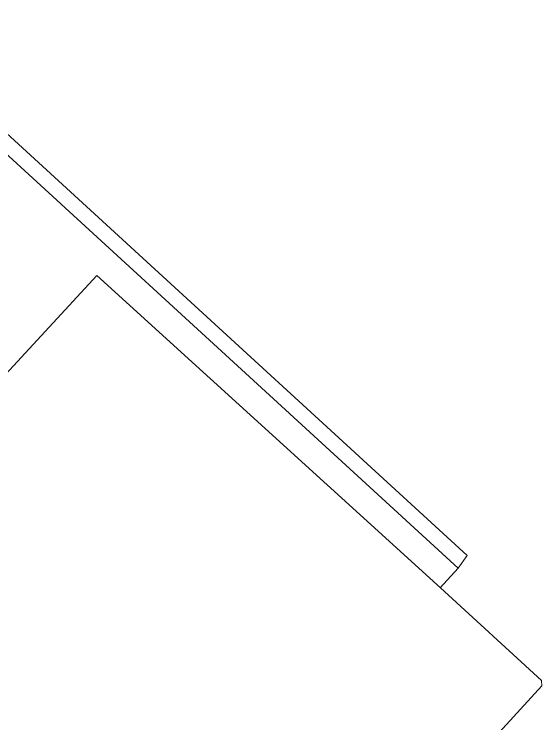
# Model space of a CAD drawing. Header units: metres. Extents: x 750 to 3116, y -341 to 1465.
# Drawn here: x 1662.216 to 1662.955, y -1.797 to -0.802 of the extents above; entities that cross this region are included whole.
import ezdxf

# ---------------------------------------------------------------- set-up
doc = ezdxf.new("R2010")
doc.units = ezdxf.units.M
doc.layers.add('Furniture', color=44, linetype='Continuous', lineweight=5)

# ---------------------------------------------------------------- blocks, each defined once
blk = doc.blocks.new('office desk')
at = {"layer": 'Furniture'}
for p, q in [((11493554.8292, 4446003.78846), (11493554.63709, 4446003.78916)), ((11493554.83451, 4446003.7831), (11493554.8292, 4446003.78846)), ((11493554.83186, 4446003.05735), (11493554.83451, 4446003.7831))]:
    blk.add_line(p, q, dxfattribs=at)
for points in [[(11493551.18022, 4446003.83958), (11493551.18296, 4446003.86092), (11493554.63414, 4446003.84788), (11493554.63673, 4446003.82652)], [(11493554.63673, 4446003.82652), (11493551.18022, 4446003.83958)], [(11493554.63659, 4446003.78916), (11493554.63673, 4446003.82652)], [(11493554.63709, 4446003.78916), (11493553.98606, 4446003.78887), (11493553.98097, 4446003.05778)]]:
    blk.add_lwpolyline(points, dxfattribs=at)

msp = doc.modelspace()

# ---------------------------------------------------------------- block references
at = {"color": 252, "true_color": 0x939598, "rotation": 317.6877356742013}
msp.add_blockref('office desk', (-11490591.63801, 4449361.89027), dxfattribs=at)

doc.saveas('drawing.dxf')
